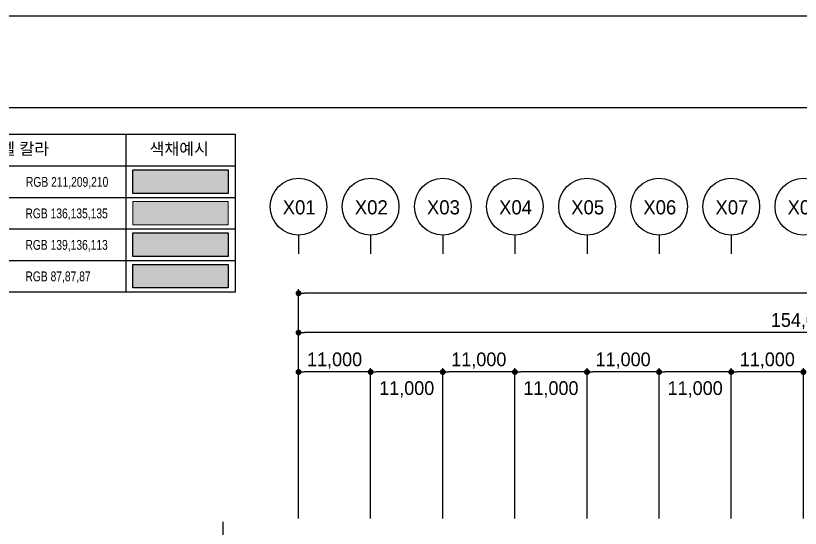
# Model space of a CAD drawing. Header units: millimetres. Extents: x 9068264 to 10076264, y 1307765 to 1705499.
# Drawn here: x 9647003 to 9766672, y 1586035 to 1664165 of the extents above; entities that cross this region are included whole.
import ezdxf
from ezdxf.enums import TextEntityAlignment as Align

# ---------------------------------------------------------------- set-up
doc = ezdxf.new("R2010")
doc.units = ezdxf.units.MM
doc.header["$LTSCALE"] = 1000
doc.linetypes.add('ACAD_ISO05W100', pattern=[33, 24, -3, 0, -3, 0, -3])
doc.layers.get('DEFPOINTS').update_dxf_attribs({"color": 151})
for name, color, linetype in [('3 dim0', 7, 'Continuous'), ('A-CON', 2, 'Continuous'), ('HAT-1', 8, 'Continuous'), ('SYM-2', 7, 'Continuous'), ('TEX-SYM', 3, 'Continuous'), ('TXT1', 3, 'Continuous')]:
    doc.layers.add(name, color=color, linetype=linetype)
doc.layers.add('h 251', color=251, linetype='Continuous', lineweight=9)
for name, color, linetype, true_color in [('벽면1 (주조색)', 7, 'Continuous', 0xd3d1d2), ('벽면2 (보조색)', 7, 'Continuous', 0x888787), ('벽면3 (강조색)', 7, 'Continuous', 0x8b8871), ('벽면4 (강조색)', 7, 'Continuous', 0x575757)]:
    doc.layers.add(name, color=color, linetype=linetype, true_color=true_color)
doc.styles.add('AUDIT_D_190715091641-0', font='')
doc.styles.add('돋움', font='')
doc.styles.get('AUDIT_D_190715091641-0').set_extended_font_data('Dotum')
doc.styles.get('돋움').set_extended_font_data('Dotum')
doc.dimstyles.new('scale600', dxfattribs={"dimscale": 600, "dimtxt": 2, "dimasz": 1, "dimexe": 1, "dimexo": 2.5, "dimgap": 0.8, "dimtad": 1, "dimdec": 0, "dimzin": 0, "dimdsep": 46, "dimlunit": 6, "dimtxsty": 'AUDIT_D_190715091641-0', "dimblk": 'DOT', "dimcen": 0, "dimdle": 1, "dimclrd": 256, "dimclre": 256, "dimclrt": 3, "dimadec": 0, "dimazin": 0, "dimtfac": 1, "dimtdec": 0, "dimtix": 1, "dimtmove": 2, "dimatfit": 3, "dimldrblk": 'DOT', "dimfxl": 0, "dimtolj": 1, "dimtzin": 0, "dimarcsym": 0})

# ---------------------------------------------------------------- blocks, each defined once
blk = doc.blocks.new('xxxxxxxx')
at = {"layer": 'DEFPOINTS', "linetype": 'ByBlock'}
for points in [[(44842066, -10941107), (45346066, -10941107), (45346066, -11297507), (44842066, -11297507)], [(44856466, -10955083), (45292815, -10955083), (45292815, -11282683), (44856466, -11282683)]]:
    blk.add_lwpolyline(points, close=True, dxfattribs=at)
blk = doc.blocks.new('_Dot')
at = {"color": 0, "linetype": 'ByBlock', "lineweight": -2}
blk.add_line((-0.5, 0), (-1, 0), dxfattribs=at)
at = {"color": 0, "linetype": 'ByBlock', "const_width": 0.5}
blk.add_lwpolyline([(-0.25, 0, 1), (0.25, 0, 1)], format="xyb", close=True, dxfattribs=at)
blk = doc.blocks.new('*D36')
at = {"layer": '3 dim0', "lineweight": -2, "transparency": 16777216}
for p, q in [((9690141, 1587535), (9690141, 1616458)), ((9843241, 1615858), (9691041, 1615858)), ((9844141, 1587535), (9844141, 1616458))]:
    blk.add_line(p, q, dxfattribs=at)
at = {"layer": 'DEFPOINTS', "color": 0, "transparency": 16777216}
for p in [(9690141, 1615858), (9690141, 1586035), (9844141, 1586035)]:
    blk.add_point(p, dxfattribs=at)
at = {"layer": '3 dim0', "lineweight": -2, "transparency": 16777216, "xscale": 900, "yscale": 900, "zscale": 900, "rotation": 180}
blk.add_blockref('_Dot', (9690141, 1615858), dxfattribs=at)
at = {"layer": '3 dim0', "lineweight": -2, "transparency": 16777216, "xscale": 900, "yscale": 900, "zscale": 900}
blk.add_blockref('_Dot', (9844141, 1615858), dxfattribs=at)
at = {"layer": '3 dim0', "color": 3, "transparency": 16777216, "insert": (9767141, 1617592), "char_height": 2100, "attachment_point": 5, "style": 'AUDIT_D_190715091641-0'}
blk.add_mtext('\\A1;154,000', dxfattribs=at)
blk = doc.blocks.new('*D37')
at = {"layer": '3 dim0', "lineweight": -2, "transparency": 16777216}
for p, q in [((9690141, 1587535), (9690141, 1610458)), ((9700241, 1609858), (9691041, 1609858)), ((9701141, 1587535), (9701141, 1610458))]:
    blk.add_line(p, q, dxfattribs=at)
at = {"layer": 'DEFPOINTS', "color": 0, "transparency": 16777216}
for p in [(9690141, 1609858), (9690141, 1586035), (9701141, 1586035)]:
    blk.add_point(p, dxfattribs=at)
at = {"layer": '3 dim0', "lineweight": -2, "transparency": 16777216, "xscale": 900, "yscale": 900, "zscale": 900, "rotation": 180}
blk.add_blockref('_Dot', (9690141, 1609858), dxfattribs=at)
at = {"layer": '3 dim0', "lineweight": -2, "transparency": 16777216, "xscale": 900, "yscale": 900, "zscale": 900}
blk.add_blockref('_Dot', (9701141, 1609858), dxfattribs=at)
at = {"layer": '3 dim0', "color": 3, "transparency": 16777216, "insert": (9695641, 1611592), "char_height": 2100, "attachment_point": 5, "style": 'AUDIT_D_190715091641-0'}
blk.add_mtext('\\A1;11,000', dxfattribs=at)
blk = doc.blocks.new('*D38')
at = {"layer": '3 dim0', "lineweight": -2, "transparency": 16777216}
for p, q in [((9701141, 1587535), (9701141, 1610458)), ((9711241, 1609858), (9702041, 1609858)), ((9712141, 1587535), (9712141, 1610458))]:
    blk.add_line(p, q, dxfattribs=at)
at = {"layer": 'DEFPOINTS', "color": 0, "transparency": 16777216}
for p in [(9701141, 1609858), (9701141, 1586035), (9712141, 1586035)]:
    blk.add_point(p, dxfattribs=at)
at = {"layer": '3 dim0', "lineweight": -2, "transparency": 16777216, "xscale": 900, "yscale": 900, "zscale": 900, "rotation": 180}
blk.add_blockref('_Dot', (9701141, 1609858), dxfattribs=at)
at = {"layer": '3 dim0', "lineweight": -2, "transparency": 16777216, "xscale": 900, "yscale": 900, "zscale": 900}
blk.add_blockref('_Dot', (9712141, 1609858), dxfattribs=at)
at = {"layer": '3 dim0', "color": 3, "transparency": 16777216, "insert": (9706641, 1607208), "char_height": 2100, "attachment_point": 5, "style": 'AUDIT_D_190715091641-0'}
blk.add_mtext('\\A1;11,000', dxfattribs=at)
blk = doc.blocks.new('*D39')
at = {"layer": '3 dim0', "lineweight": -2, "transparency": 16777216}
for p, q in [((9723141, 1587535), (9723141, 1610458)), ((9733241, 1609858), (9724041, 1609858)), ((9734141, 1587535), (9734141, 1610458))]:
    blk.add_line(p, q, dxfattribs=at)
at = {"layer": 'DEFPOINTS', "color": 0, "transparency": 16777216}
for p in [(9723141, 1609858), (9723141, 1586035), (9734141, 1586035)]:
    blk.add_point(p, dxfattribs=at)
at = {"layer": '3 dim0', "lineweight": -2, "transparency": 16777216, "xscale": 900, "yscale": 900, "zscale": 900, "rotation": 180}
blk.add_blockref('_Dot', (9723141, 1609858), dxfattribs=at)
at = {"layer": '3 dim0', "lineweight": -2, "transparency": 16777216, "xscale": 900, "yscale": 900, "zscale": 900}
blk.add_blockref('_Dot', (9734141, 1609858), dxfattribs=at)
at = {"layer": '3 dim0', "color": 3, "transparency": 16777216, "insert": (9728641, 1607208), "char_height": 2100, "attachment_point": 5, "style": 'AUDIT_D_190715091641-0'}
blk.add_mtext('\\A1;11,000', dxfattribs=at)
blk = doc.blocks.new('*D40')
at = {"layer": '3 dim0', "lineweight": -2, "transparency": 16777216}
for p, q in [((9712141, 1587535), (9712141, 1610458)), ((9722241, 1609858), (9713041, 1609858)), ((9723141, 1587535), (9723141, 1610458))]:
    blk.add_line(p, q, dxfattribs=at)
at = {"layer": 'DEFPOINTS', "color": 0, "transparency": 16777216}
for p in [(9712141, 1609858), (9712141, 1586035), (9723141, 1586035)]:
    blk.add_point(p, dxfattribs=at)
at = {"layer": '3 dim0', "lineweight": -2, "transparency": 16777216, "xscale": 900, "yscale": 900, "zscale": 900, "rotation": 180}
blk.add_blockref('_Dot', (9712141, 1609858), dxfattribs=at)
at = {"layer": '3 dim0', "lineweight": -2, "transparency": 16777216, "xscale": 900, "yscale": 900, "zscale": 900}
blk.add_blockref('_Dot', (9723141, 1609858), dxfattribs=at)
at = {"layer": '3 dim0', "color": 3, "transparency": 16777216, "insert": (9717641, 1611592), "char_height": 2100, "attachment_point": 5, "style": 'AUDIT_D_190715091641-0'}
blk.add_mtext('\\A1;11,000', dxfattribs=at)
blk = doc.blocks.new('*D41')
at = {"layer": '3 dim0', "lineweight": -2, "transparency": 16777216}
for p, q in [((9745141, 1587535), (9745141, 1610458)), ((9755241, 1609858), (9746041, 1609858)), ((9756141, 1587535), (9756141, 1610458))]:
    blk.add_line(p, q, dxfattribs=at)
at = {"layer": 'DEFPOINTS', "color": 0, "transparency": 16777216}
for p in [(9745141, 1609858), (9745141, 1586035), (9756141, 1586035)]:
    blk.add_point(p, dxfattribs=at)
at = {"layer": '3 dim0', "lineweight": -2, "transparency": 16777216, "xscale": 900, "yscale": 900, "zscale": 900, "rotation": 180}
blk.add_blockref('_Dot', (9745141, 1609858), dxfattribs=at)
at = {"layer": '3 dim0', "lineweight": -2, "transparency": 16777216, "xscale": 900, "yscale": 900, "zscale": 900}
blk.add_blockref('_Dot', (9756141, 1609858), dxfattribs=at)
at = {"layer": '3 dim0', "color": 3, "transparency": 16777216, "insert": (9750641, 1607208), "char_height": 2100, "attachment_point": 5, "style": 'AUDIT_D_190715091641-0'}
blk.add_mtext('\\A1;11,000', dxfattribs=at)
blk = doc.blocks.new('*D42')
at = {"layer": '3 dim0', "lineweight": -2, "transparency": 16777216}
for p, q in [((9734141, 1587535), (9734141, 1610458)), ((9744241, 1609858), (9735041, 1609858)), ((9745141, 1587535), (9745141, 1610458))]:
    blk.add_line(p, q, dxfattribs=at)
at = {"layer": 'DEFPOINTS', "color": 0, "transparency": 16777216}
for p in [(9734141, 1609858), (9734141, 1586035), (9745141, 1586035)]:
    blk.add_point(p, dxfattribs=at)
at = {"layer": '3 dim0', "lineweight": -2, "transparency": 16777216, "xscale": 900, "yscale": 900, "zscale": 900, "rotation": 180}
blk.add_blockref('_Dot', (9734141, 1609858), dxfattribs=at)
at = {"layer": '3 dim0', "lineweight": -2, "transparency": 16777216, "xscale": 900, "yscale": 900, "zscale": 900}
blk.add_blockref('_Dot', (9745141, 1609858), dxfattribs=at)
at = {"layer": '3 dim0', "color": 3, "transparency": 16777216, "insert": (9739641, 1611592), "char_height": 2100, "attachment_point": 5, "style": 'AUDIT_D_190715091641-0'}
blk.add_mtext('\\A1;11,000', dxfattribs=at)
blk = doc.blocks.new('*D44')
at = {"layer": '3 dim0', "lineweight": -2, "transparency": 16777216}
for p, q in [((9756141, 1587535), (9756141, 1610458)), ((9766241, 1609858), (9757041, 1609858)), ((9767141, 1587535), (9767141, 1610458))]:
    blk.add_line(p, q, dxfattribs=at)
at = {"layer": 'DEFPOINTS', "color": 0, "transparency": 16777216}
for p in [(9756141, 1609858), (9756141, 1586035), (9767141, 1586035)]:
    blk.add_point(p, dxfattribs=at)
at = {"layer": '3 dim0', "lineweight": -2, "transparency": 16777216, "xscale": 900, "yscale": 900, "zscale": 900, "rotation": 180}
blk.add_blockref('_Dot', (9756141, 1609858), dxfattribs=at)
at = {"layer": '3 dim0', "lineweight": -2, "transparency": 16777216, "xscale": 900, "yscale": 900, "zscale": 900}
blk.add_blockref('_Dot', (9767141, 1609858), dxfattribs=at)
at = {"layer": '3 dim0', "color": 3, "transparency": 16777216, "insert": (9761641, 1611592), "char_height": 2100, "attachment_point": 5, "style": 'AUDIT_D_190715091641-0'}
blk.add_mtext('\\A1;11,000', dxfattribs=at)
blk = doc.blocks.new('*D51')
at = {"layer": '3 dim0', "lineweight": -2, "transparency": 16777216}
for p, q in [((9690141, 1587535), (9690141, 1622458)), ((9905241, 1621858), (9691041, 1621858)), ((9906141, 1587535), (9906141, 1622458))]:
    blk.add_line(p, q, dxfattribs=at)
at = {"layer": 'DEFPOINTS', "color": 0, "transparency": 16777216}
for p in [(9690141, 1621858), (9690141, 1586035), (9906141, 1586035)]:
    blk.add_point(p, dxfattribs=at)
at = {"layer": '3 dim0', "lineweight": -2, "transparency": 16777216, "xscale": 900, "yscale": 900, "zscale": 900, "rotation": 180}
blk.add_blockref('_Dot', (9690141, 1621858), dxfattribs=at)
at = {"layer": '3 dim0', "lineweight": -2, "transparency": 16777216, "xscale": 900, "yscale": 900, "zscale": 900}
blk.add_blockref('_Dot', (9906141, 1621858), dxfattribs=at)
at = {"layer": '3 dim0', "color": 3, "transparency": 16777216, "insert": (9798141, 1623592), "char_height": 2100, "attachment_point": 5, "style": 'AUDIT_D_190715091641-0'}
blk.add_mtext('\\A1;216,000', dxfattribs=at)

msp = doc.modelspace()

# ---------------------------------------------------------------- hatches: boundary and pattern name
at = {"layer": '벽면1 (주조색)'}
h = msp.add_hatch(color=256, dxfattribs=at)
h.dxf.hatch_style = 1
h.paths.add_polyline_path([(9664893.9, 1640652.4), (9679430.5, 1640652.4), (9679430.5, 1637076.9), (9664893.9, 1637076.9)])
at = {"layer": '벽면2 (보조색)'}
msp.add_hatch(color=256, dxfattribs=at).paths.add_polyline_path([(9664893.9, 1635852.4), (9679430.5, 1635852.4), (9679430.5, 1632276.9), (9664893.9, 1632276.9)])
at = {"layer": '벽면3 (강조색)', "true_color": 0xa09583}
h = msp.add_hatch(color=252, dxfattribs=at)
h.dxf.hatch_style = 1
h.paths.add_polyline_path([(9664893.9, 1631052.4), (9679430.5, 1631052.4), (9679430.5, 1627476.9), (9664893.9, 1627476.9)])
at = {"layer": '벽면4 (강조색)'}
h = msp.add_hatch(color=250, dxfattribs=at)
h.dxf.hatch_style = 1
h.paths.add_polyline_path([(9664893.9, 1626252.4), (9679430.5, 1626252.4), (9679430.5, 1622676.9), (9664893.9, 1622676.9)])

# ---------------------------------------------------------------- linework, layer by layer
at = {"layer": 'A-CON', "linetype": 'ACAD_ISO05W100', "ltscale": 0.2}
msp.add_line((9678601.8, 1587030.9, 116942), (9678601.8, 1514905, 116942), dxfattribs=at)
at = {"layer": 'h 251', "color": 251}
msp.add_lwpolyline([(9664893.9, 1635852.4), (9679430.5, 1635852.4), (9679430.5, 1632276.9), (9664893.9, 1632276.9)], close=True, dxfattribs=at)
at = {"layer": 'HAT-1', "color": 252, "true_color": 0xa09583}
msp.add_lwpolyline([(9664893.9, 1631052.4), (9679430.5, 1631052.4), (9679430.5, 1627476.9), (9664893.9, 1627476.9)], close=True, dxfattribs=at)
at = {"layer": 'HAT-1', "color": 250}
msp.add_lwpolyline([(9664893.9, 1626252.4), (9679430.5, 1626252.4), (9679430.5, 1622676.9), (9664893.9, 1622676.9)], close=True, dxfattribs=at)
at = {"layer": 'SYM-2'}
for p, q in [((9690141.1, 1630738), (9690141.1, 1627858)), ((9701141.1, 1630738), (9701141.1, 1627858)), ((9712141.1, 1630738), (9712141.1, 1627858)), ((9723141.1, 1630738), (9723141.1, 1627858)), ((9734141.1, 1630738), (9734141.1, 1627858)), ((9745141.1, 1630738), (9745141.1, 1627858)), ((9756141.1, 1630738), (9756141.1, 1627858))]:
    msp.add_line(p, q, dxfattribs=at)
for centre in [(9690141.1, 1635058), (9701141.1, 1635058), (9712141.1, 1635058), (9723141.1, 1635058), (9734141.1, 1635058), (9745141.1, 1635058), (9756141.1, 1635058), (9767141.1, 1635058)]:
    msp.add_circle(centre, 4320, dxfattribs=at)
at = {"layer": 'TXT1'}
for p, q in [((9680518.3, 1646064.6), (9594605.1, 1646064.6)), ((9680518.3, 1622064.6), (9680518.3, 1646064.6)), ((9594605.1, 1641264.6), (9680518.3, 1641264.6)), ((9594605.1, 1622064.6), (9680518.3, 1622064.6))]:
    msp.add_line(p, q, dxfattribs=at)
at = {"layer": 'TXT1', "color": 0}
for p, q in [((9663806.1, 1646064.6), (9663806.1, 1622064.6)), ((9605925.3, 1636464.6), (9680518.3, 1636464.6)), ((9605925.3, 1631664.6), (9680518.3, 1631664.6)), ((9605925.3, 1626864.6), (9680518.3, 1626864.6)), ((9605925.3, 1622064.6), (9680518.3, 1622064.6))]:
    msp.add_line(p, q, dxfattribs=at)
at = {"layer": '벽면1 (주조색)'}
msp.add_lwpolyline([(9664893.9, 1640652.4), (9679430.5, 1640652.4), (9679430.5, 1637076.9), (9664893.9, 1637076.9)], close=True, dxfattribs=at)

# ---------------------------------------------------------------- block references
at = {"layer": 'DEFPOINTS'}
msp.add_blockref('xxxxxxxx', (-35269801.8, 12605272), dxfattribs=at)

# ---------------------------------------------------------------- texts
at = {"layer": 'DEFPOINTS', "style": '돋움', "width": 0.8}
for s, p in [('RGB 211,209,210', (9648562.4, 1637634.1)), ('RGB 136,135,135', (9648486.1, 1632834.1)), ('RGB 139,136,113', (9648486.1, 1628034.1)), ('RGB 87,87,87', (9648486.1, 1623234.1))]:
    msp.add_text(s, height=1500, rotation=360, dxfattribs=at).set_placement(p, align=Align.BOTTOM_LEFT)
at = {"layer": 'SYM-2', "color": 3, "style": '돋움'}
for s, p in [('X01', (9690240.7, 1634960.4)), ('X02', (9701240.7, 1634960.4)), ('X03', (9712240.7, 1634960.4)), ('X04', (9723240.7, 1634960.4)), ('X05', (9734240.7, 1634960.4)), ('X06', (9745240.7, 1634960.4)), ('X07', (9756240.7, 1634960.4)), ('X08', (9767240.7, 1634960.4))]:
    msp.add_text(s, height=2160, dxfattribs=at).set_placement(p, align=Align.MIDDLE_CENTER)
at = {"layer": 'TEX-SYM', "style": '돋움'}
for s, p in [('먼셀 칼라', (9642400.5, 1642434.1)), ('색채예시', (9667429.9, 1642434.1))]:
    msp.add_text(s, height=1800, rotation=360, dxfattribs=at).set_placement(p, align=Align.BOTTOM_LEFT)

# ---------------------------------------------------------------- dimensions: what is measured, and where the dimension line sits
at = {"layer": '3 dim0'}
for base, p1, p2, picture, middle in [((9690141.1, 1621858), (9906141.1, 1586034.7), (9690141.1, 1586034.7), '*D51', (9798141.1, 1623591.7)), ((9690141.1, 1615858), (9844141.1, 1586034.7), (9690141.1, 1586034.7), '*D36', (9767141.1, 1617591.7)), ((9690141.1, 1609858), (9701141.1, 1586034.7), (9690141.1, 1586034.7), '*D37', (9695641.1, 1611591.7)), ((9712141.1, 1609858), (9723141.1, 1586034.7), (9712141.1, 1586034.7), '*D40', (9717641.1, 1611591.7)), ((9734141.1, 1609858), (9745141.1, 1586034.7), (9734141.1, 1586034.7), '*D42', (9739641.1, 1611591.7)), ((9756141.1, 1609858), (9767141.1, 1586034.7), (9756141.1, 1586034.7), '*D44', (9761641.1, 1611591.7))]:
    dim = msp.add_linear_dim(base=base, p1=p1, p2=p2, angle=180, dimstyle='scale600', override={"dimtxt": 3.5, "dimasz": 1.5}, dxfattribs=at)
    dim.commit()
    dim.dimension.update_dxf_attribs({"geometry": picture, "text_midpoint": middle})
for base, p1, p2, picture, middle in [((9701141.1, 1609858), (9712141.1, 1586034.7), (9701141.1, 1586034.7), '*D38', (9706641.1, 1607207.6)), ((9723141.1, 1609858), (9734141.1, 1586034.7), (9723141.1, 1586034.7), '*D39', (9728641.1, 1607207.6)), ((9745141.1, 1609858), (9756141.1, 1586034.7), (9745141.1, 1586034.7), '*D41', (9750641.1, 1607207.6))]:
    dim = msp.add_linear_dim(base=base, p1=p1, p2=p2, angle=180, dimstyle='scale600', override={"dimtxt": 3.5, "dimasz": 1.5}, dxfattribs=at)
    dim.commit()
    dim.dimension.update_dxf_attribs({"geometry": picture, "text_midpoint": middle, "dimtype": 160})

doc.saveas('drawing.dxf')
